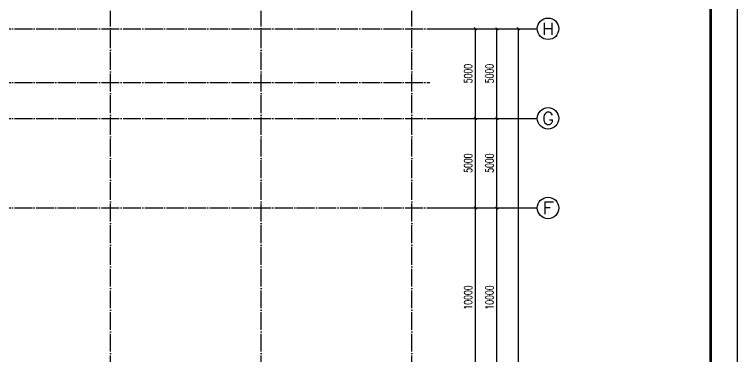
# Model space of a CAD drawing. Extents: x 712773 to 1022356, y -298958 to 209542.
# Drawn here: x 982036 to 1022356, y -177913 to -158817 of the extents above; entities that cross this region are included whole.
import ezdxf
from ezdxf.enums import TextEntityAlignment as Align

# ---------------------------------------------------------------- set-up
doc = ezdxf.new("R2010")
doc.units = 0
doc.header["$LTSCALE"] = 500
doc.header["$MEASUREMENT"] = 0
doc.linetypes.add('DOTE', pattern=[2.42, 2, -0.2, 0.02, -0.2])
doc.layers.get('0').update_dxf_attribs({"linetype": 'CONTINUOUS'})
doc.layers.get('DEFPOINTS').update_dxf_attribs({"linetype": 'CONTINUOUS'})
for name, color, linetype in [('AXIS', 3, 'CONTINUOUS'), ('AXIS_TEXT', 7, 'CONTINUOUS'), ('DOTE', 1, 'DOTE'), ('T-TK', 157, 'CONTINUOUS'), ('照明平面标注层', 111, 'CONTINUOUS')]:
    doc.layers.add(name, color=color, linetype=linetype)
doc.styles.add('_TCH_AXIS', font='COMPLEX', dxfattribs={"bigfont": 'GBCBIG'})
doc.styles.add('_TCH_DIM_T3', font='SIMPLEX', dxfattribs={"width": 0.705882, "bigfont": 'GBCBIG'})
doc.styles.add('COMPLEX', font='COMPLEX')
doc.dimstyles.new('_TCH_ARCH&&150', dxfattribs={"dimtxt": 446.25, "dimasz": 150, "dimexe": 375, "dimexo": 450, "dimgap": 189.375, "dimtad": 1, "dimdec": 0, "dimzin": 0, "dimdsep": 46, "dimtxsty": '_TCH_DIM_T3', "dimblk": 'ARCHTICK', "dimcen": 0.09, "dimclrt": 7, "dimazin": 2, "dimtfac": 1, "dimtdec": 0, "dimtix": 1, "dimtmove": 2, "dimatfit": 3, "dimfxl": 0, "dimtolj": 1, "dimtzin": 0, "dimarcsym": 0})

# ---------------------------------------------------------------- blocks, each defined once
blk = doc.blocks.new('A1E图框')
at = {"layer": 'T-TK'}
blk.add_line((118900, -84100), (118900, -24700), dxfattribs=at)
at = {"layer": 'T-TK', "const_width": 100}
blk.add_lwpolyline([(37300, -83100), (117900, -83100), (117900, -25700), (37300, -25700)], close=True, dxfattribs=at)
blk = doc.blocks.new('_ArchTick')
at = {"color": 0, "linetype": 'ByBlock', "const_width": 0.4}
blk.add_lwpolyline([(-0.5, -0.5), (0.5, 0.5)], dxfattribs=at)
blk = doc.blocks.new('*D468')
at = {"layer": 'AXIS', "color": 0, "lineweight": -2, "transparency": 16777216}
for p, q in [((1005641, -159617), (1010516, -159617)), ((1010141, -198417), (1010141, -159617)), ((1005641, -198417), (1010516, -198417))]:
    blk.add_line(p, q, dxfattribs=at)
at = {"layer": 'DEFPOINTS', "color": 0, "transparency": 16777216}
for p in [(1005191, -159617), (1010141, -159617), (1005191, -198417)]:
    blk.add_point(p, dxfattribs=at)
at = {"layer": 'AXIS', "color": 0, "lineweight": -2, "transparency": 16777216, "xscale": 150, "yscale": 150, "zscale": 150}
for p, rotation in [((1010141, -159617), 90), ((1010141, -198417), 270)]:
    blk.add_blockref('_ArchTick', p, dxfattribs=dict(at, rotation=rotation))
at = {"layer": 'AXIS', "color": 7, "transparency": 16777216, "insert": (1009729, -179017), "char_height": 446.2, "attachment_point": 5, "rotation": 90, "style": '_TCH_DIM_T3'}
blk.add_mtext('\\A1;38800', dxfattribs=at)
blk = doc.blocks.new('*D472')
at = {"layer": 'AXIS', "color": 0, "lineweight": -2, "transparency": 16777216}
for p, q in [((1005641, -169617), (1009316, -169617)), ((1008941, -179617), (1008941, -169617)), ((1005641, -179617), (1009316, -179617))]:
    blk.add_line(p, q, dxfattribs=at)
at = {"layer": 'DEFPOINTS', "color": 0, "transparency": 16777216}
for p in [(1005191, -169617), (1008941, -169617), (1005191, -179617)]:
    blk.add_point(p, dxfattribs=at)
at = {"layer": 'AXIS', "color": 0, "lineweight": -2, "transparency": 16777216, "xscale": 150, "yscale": 150, "zscale": 150}
for p, rotation in [((1008941, -169617), 90), ((1008941, -179617), 270)]:
    blk.add_blockref('_ArchTick', p, dxfattribs=dict(at, rotation=rotation))
at = {"layer": 'AXIS', "color": 7, "transparency": 16777216, "insert": (1008529, -174617), "char_height": 446.2, "attachment_point": 5, "rotation": 90, "style": '_TCH_DIM_T3'}
blk.add_mtext('\\A1;10000', dxfattribs=at)
blk = doc.blocks.new('*D473')
at = {"layer": 'AXIS', "color": 0, "lineweight": -2, "transparency": 16777216}
for p, q in [((1005641, -164617), (1009316, -164617)), ((1008941, -169617), (1008941, -164617)), ((1005641, -169617), (1009316, -169617))]:
    blk.add_line(p, q, dxfattribs=at)
at = {"layer": 'DEFPOINTS', "color": 0, "transparency": 16777216}
for p in [(1005191, -164617), (1008941, -164617), (1005191, -169617)]:
    blk.add_point(p, dxfattribs=at)
at = {"layer": 'AXIS', "color": 0, "lineweight": -2, "transparency": 16777216, "xscale": 150, "yscale": 150, "zscale": 150}
for p, rotation in [((1008941, -164617), 90), ((1008941, -169617), 270)]:
    blk.add_blockref('_ArchTick', p, dxfattribs=dict(at, rotation=rotation))
at = {"layer": 'AXIS', "color": 7, "transparency": 16777216, "insert": (1008529, -167117), "char_height": 446.2, "attachment_point": 5, "rotation": 90, "style": '_TCH_DIM_T3'}
blk.add_mtext('\\A1;5000', dxfattribs=at)
blk = doc.blocks.new('*D474')
at = {"layer": 'AXIS', "color": 0, "lineweight": -2, "transparency": 16777216}
for p, q in [((1005641, -159617), (1009316, -159617)), ((1008941, -164617), (1008941, -159617)), ((1005641, -164617), (1009316, -164617))]:
    blk.add_line(p, q, dxfattribs=at)
at = {"layer": 'DEFPOINTS', "color": 0, "transparency": 16777216}
for p in [(1005191, -159617), (1008941, -159617), (1005191, -164617)]:
    blk.add_point(p, dxfattribs=at)
at = {"layer": 'AXIS', "color": 0, "lineweight": -2, "transparency": 16777216, "xscale": 150, "yscale": 150, "zscale": 150}
for p, rotation in [((1008941, -159617), 90), ((1008941, -164617), 270)]:
    blk.add_blockref('_ArchTick', p, dxfattribs=dict(at, rotation=rotation))
at = {"layer": 'AXIS', "color": 7, "transparency": 16777216, "insert": (1008529, -162117), "char_height": 446.2, "attachment_point": 5, "rotation": 90, "style": '_TCH_DIM_T3'}
blk.add_mtext('\\A1;5000', dxfattribs=at)
blk = doc.blocks.new('*D514')
at = {"layer": 'AXIS', "color": 0, "lineweight": -2, "transparency": 16777216}
for p, q in [((1005641, -169617), (1008116, -169617)), ((1007741, -179617), (1007741, -169617)), ((1005641, -179617), (1008116, -179617))]:
    blk.add_line(p, q, dxfattribs=at)
at = {"layer": 'DEFPOINTS', "color": 0, "transparency": 16777216}
for p in [(1005191, -169617), (1007741, -169617), (1005191, -179617)]:
    blk.add_point(p, dxfattribs=at)
at = {"layer": 'AXIS', "color": 0, "lineweight": -2, "transparency": 16777216, "xscale": 150, "yscale": 150, "zscale": 150}
for p, rotation in [((1007741, -169617), 90), ((1007741, -179617), 270)]:
    blk.add_blockref('_ArchTick', p, dxfattribs=dict(at, rotation=rotation))
at = {"layer": 'AXIS', "color": 7, "transparency": 16777216, "insert": (1007329, -174617), "char_height": 446.2, "attachment_point": 5, "rotation": 90, "style": '_TCH_DIM_T3'}
blk.add_mtext('\\A1;10000', dxfattribs=at)
blk = doc.blocks.new('*D515')
at = {"layer": 'AXIS', "color": 0, "lineweight": -2, "transparency": 16777216}
for p, q in [((1005641, -164617), (1008116, -164617)), ((1007741, -169617), (1007741, -164617)), ((1005641, -169617), (1008116, -169617))]:
    blk.add_line(p, q, dxfattribs=at)
at = {"layer": 'DEFPOINTS', "color": 0, "transparency": 16777216}
for p in [(1005191, -164617), (1007741, -164617), (1005191, -169617)]:
    blk.add_point(p, dxfattribs=at)
at = {"layer": 'AXIS', "color": 0, "lineweight": -2, "transparency": 16777216, "xscale": 150, "yscale": 150, "zscale": 150}
for p, rotation in [((1007741, -164617), 90), ((1007741, -169617), 270)]:
    blk.add_blockref('_ArchTick', p, dxfattribs=dict(at, rotation=rotation))
at = {"layer": 'AXIS', "color": 7, "transparency": 16777216, "insert": (1007329, -167117), "char_height": 446.2, "attachment_point": 5, "rotation": 90, "style": '_TCH_DIM_T3'}
blk.add_mtext('\\A1;5000', dxfattribs=at)
blk = doc.blocks.new('*D516')
at = {"layer": 'AXIS', "color": 0, "lineweight": -2, "transparency": 16777216}
for p, q in [((1005641, -159617), (1008116, -159617)), ((1007741, -164617), (1007741, -159617)), ((1005641, -164617), (1008116, -164617))]:
    blk.add_line(p, q, dxfattribs=at)
at = {"layer": 'DEFPOINTS', "color": 0, "transparency": 16777216}
for p in [(1005191, -159617), (1007741, -159617), (1005191, -164617)]:
    blk.add_point(p, dxfattribs=at)
at = {"layer": 'AXIS', "color": 0, "lineweight": -2, "transparency": 16777216, "xscale": 150, "yscale": 150, "zscale": 150}
for p, rotation in [((1007741, -159617), 90), ((1007741, -164617), 270)]:
    blk.add_blockref('_ArchTick', p, dxfattribs=dict(at, rotation=rotation))
at = {"layer": 'AXIS', "color": 7, "transparency": 16777216, "insert": (1007329, -162117), "char_height": 446.2, "attachment_point": 5, "rotation": 90, "style": '_TCH_DIM_T3'}
blk.add_mtext('\\A1;5000', dxfattribs=at)
blk = doc.blocks.new('_AXISO')
blk.add_circle((0, 0), 0.5)
at = {"layer": 'AXIS_TEXT', "style": 'COMPLEX', "width": 1.302083}
blk.add_attdef('A', text='', height=0.56, dxfattribs=at).set_placement((-0.25, -0.28), (0.25, -0.28), align=Align.FIT)

msp = doc.modelspace()

# ---------------------------------------------------------------- linework, layer by layer
at = {"layer": 'AXIS'}
for p, q in [((1005191.1, -159617), (1011191.1, -159617)), ((1005191.1, -164617), (1011191.1, -164617)), ((1005191.1, -169617), (1011191.1, -169617))]:
    msp.add_line(p, q, dxfattribs=at)
at = {"layer": 'DOTE'}
for p, q in [((987391.1, -199417), (987391.1, -158617)), ((995791.1, -199417), (995791.1, -158617)), ((1004191.1, -199417), (1004191.1, -158617)), ((927591.1, -159617), (1005191.1, -159617)), ((927591.1, -162617), (1005191.1, -162617)), ((927591.1, -164617), (1005191.1, -164617)), ((927591.1, -169617), (1005191.1, -169617))]:
    msp.add_line(p, q, dxfattribs=at)

# ---------------------------------------------------------------- block references
at = {"layer": 'AXIS'}
ref = msp.add_blockref('_AXISO', (1011791.1, -159617), dxfattribs=dict(at, xscale=1200, yscale=1200, zscale=1200))
ref.add_attrib('A', 'H', dxfattribs={"layer": 'AXIS_TEXT', "height": 678.8, "style": '_TCH_AXIS', "width": 1.3125}).set_placement((1011451.7, -159956.4), (1012130.5, -159956.4), align=Align.FIT)
ref = msp.add_blockref('_AXISO', (1011791.1, -164617), dxfattribs=dict(at, xscale=1200, yscale=1200, zscale=1200))
ref.add_attrib('A', 'G', dxfattribs={"layer": 'AXIS_TEXT', "height": 678.8, "style": '_TCH_AXIS', "width": 1.458333}).set_placement((1011451.7, -164956.4), (1012130.5, -164956.4), align=Align.FIT)
ref = msp.add_blockref('_AXISO', (1011791.1, -169617), dxfattribs=dict(at, xscale=1200, yscale=1200, zscale=1200))
ref.add_attrib('A', 'F', dxfattribs={"layer": 'AXIS_TEXT', "height": 678.8, "style": '_TCH_AXIS', "width": 1.640625}).set_placement((1011451.7, -169956.4), (1012130.5, -169956.4), align=Align.FIT)
at = {"layer": '照明平面标注层', "xscale": 1.5, "yscale": 1.5, "zscale": 1.5}
msp.add_blockref('A1E图框', (844005.8, -109807.5), dxfattribs=at)

# ---------------------------------------------------------------- dimensions: what is measured, and where the dimension line sits
at = {"layer": 'AXIS'}
for p1, p2, distance, picture, middle in [((1005191.1, -198417), (1005191.1, -159617), -4950, '*D468', (1009728.6, -179017)), ((1005191.1, -164617), (1005191.1, -159617), -3750, '*D474', (1008528.6, -162117)), ((1005191.1, -164617), (1005191.1, -159617), -2550, '*D516', (1007328.6, -162117)), ((1005191.1, -169617), (1005191.1, -164617), -3750, '*D473', (1008528.6, -167117)), ((1005191.1, -169617), (1005191.1, -164617), -2550, '*D515', (1007328.6, -167117)), ((1005191.1, -179617), (1005191.1, -169617), -3750, '*D472', (1008528.6, -174617)), ((1005191.1, -179617), (1005191.1, -169617), -2550, '*D514', (1007328.6, -174617))]:
    dim = msp.add_aligned_dim(p1=p1, p2=p2, distance=distance, dimstyle='_TCH_ARCH&&150', dxfattribs=at)
    dim.commit()
    dim.dimension.update_dxf_attribs({"geometry": picture, "text_midpoint": middle})

doc.saveas('drawing.dxf')
